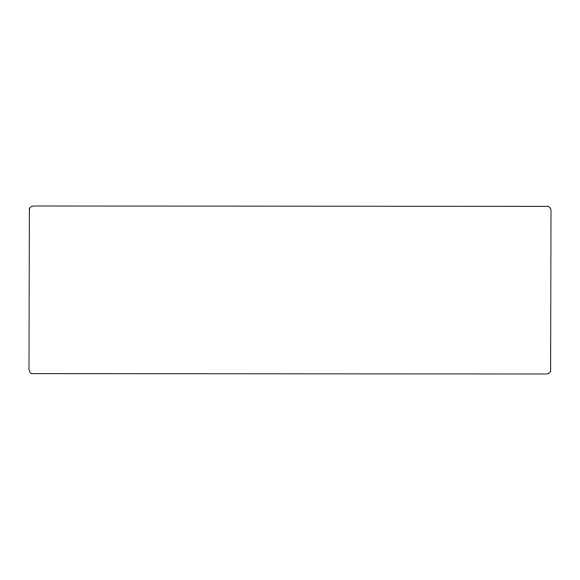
<?xml version="1.0" encoding="UTF-8"?>
<svg xmlns="http://www.w3.org/2000/svg" width="580" height="580" viewBox="0 0 580 580"><rect width="100%" height="100%" fill="white"/><g stroke="black" fill="none" stroke-linecap="round" stroke-linejoin="round"><path stroke-width="0.87" d="M29.319 208.59L29 369.801L30.233 372.773L31.595 373.679L546.802 373.998L548.404 373.679L550.681 371.41L551 210.199L550.681 208.59L548.404 206.32L33.198 206.001L30.233 207.227L29.319 208.59"/></g></svg>
